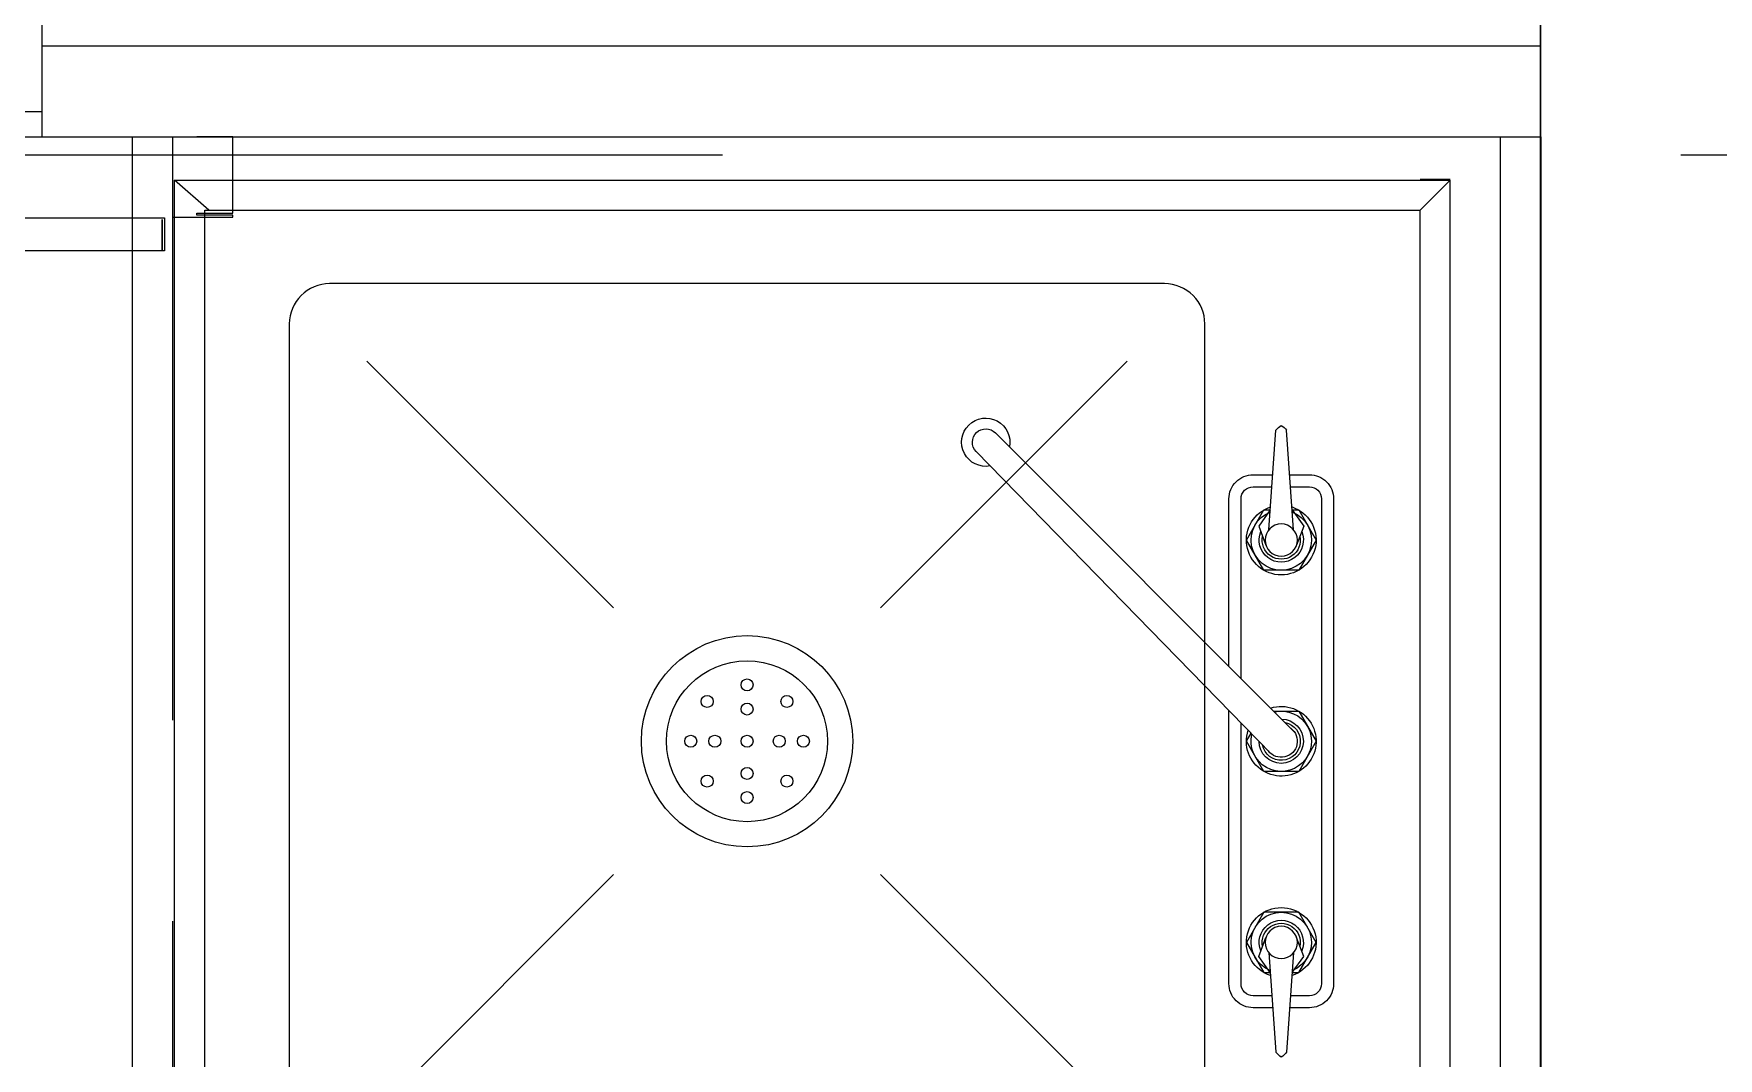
# Model space of a CAD drawing. Header units: millimetres. Extents: x 12325263 to 13848842, y -1463133 to 573208.
# Drawn here: x 12568848 to 12569685, y -835315 to -834806 of the extents above; entities that cross this region are included whole.
import ezdxf
from ezdxf.xclip import XClip

# ---------------------------------------------------------------- set-up
doc = ezdxf.new("R2010")
doc.units = ezdxf.units.MM
doc.header["$LTSCALE"] = 1000
doc.header["$XCLIPFRAME"] = 0
doc.linetypes.add('DASH', pattern=[0.35, 0.25, -0.1])
doc.linetypes.add('HIDDEN', pattern=[9.525, 6.35, -3.175])
for name, color, linetype in [('A-WALL', 5, 'Continuous'), ('fur202301', 252, 'Continuous'), ('WALL', 5, 'Continuous'), ('WALL-SHATCH', 8, 'Continuous'), ('建筑-楼板开洞', 251, 'Continuous')]:
    doc.layers.add(name, color=color, linetype=linetype)

# ---------------------------------------------------------------- blocks, each defined once
blk = doc.blocks.new('adgshg13-A$C7F010FC0')
at = {"layer": 'WALL-SHATCH'}
h = blk.add_hatch(color=256, dxfattribs=at)
h.dxf.hatch_style = 1
h.paths.add_polyline_path([(-60384.17, -16880.9), (-763.16, 197.48), (12587.62, -13153.3), (12587.62, -157996.02), (-162964.85, -188820.43), (-171262.38, -180522.9), (-171262.38, -31310.9), (-150707.19, -10755.71), (-131860.08, -7980.9), (-99162.38, -7980.9), (-99162.38, -4980.9), (-76620.43, -4980.9), (-70107.65, -16880.9)], flags=16)
h.paths.add_polyline_path([(-60091.23, -16380.9), (-646.88, 646.88), (12987.62, -12987.62), (12987.62, -158331.9), (-163100.58, -189250.38), (-171662.38, -180688.59), (-171662.38, -31145.21), (-150777.9, -10260.73), (-131896.69, -7480.9), (-99562.38, -7480.9), (-99562.38, -4580.9), (-76365.55, -4580.9), (-69907.51, -16380.9)])
blk = doc.blocks.new('A$C4C7A72D3')
at = {"layer": 'WALL', "color": 1}
blk.add_blockref('adgshg13-A$C7F010FC0', (210433.01, 205503.57), dxfattribs=at)
blk = doc.blocks.new('asdgag02C')
at = {"layer": 'fur202301'}
for p, q in [((-115, 5.45), (-107, 11.21)), ((-107, 11.21), (-97.55, 7.62)), ((107, 11.21), (97.55, 7.62)), ((115, 5.45), (107, 11.21)), ((-105.1, 6.17), (-154.58, 2.61)), ((153.26, -142.08), (4.75, 6.44)), ((105.1, 6.17), (154.58, 2.61)), ((-105.1, -6.17), (-154.58, -2.61)), ((-115, -5.45), (-107, -11.21)), ((-107, -11.21), (-97.55, -7.62)), ((144.03, -151.64), (-6.27, -4.97)), ((107, -11.21), (97.55, -7.62)), ((105.1, -6.17), (154.58, -2.61)), ((115, -5.45), (107, -11.21))]:
    blk.add_line(p, q, dxfattribs=at)
for points in [[(132.5, 4.2), (132.5, 14, 0.414214), (120.5, 26), (-120.5, 26, 0.414214), (-132.5, 14), (-132.5, 4.2)], [(126.5, 4.63), (126.5, 14, 0.414214), (120.5, 20), (-120.5, 20, 0.414214), (-126.5, 14), (-126.5, 4.63)], [(-132.5, -4.2), (-132.5, -14, 0.414214), (-120.5, -26), (15.28, -26)], [(-126.5, -4.63), (-126.5, -14, 0.414214), (-120.5, -20), (9.13, -20)], [(31.19, -20), (120.5, -20, 0.414214), (126.5, -14), (126.5, -4.63)], [(37.19, -26), (120.5, -26, 0.414214), (132.5, -14), (132.5, -4.2)]]:
    blk.add_lwpolyline(points, format="xyb", dxfattribs=at)
for points in [[(-115, 5.45), (-115, 8.66), (-100, 17.32), (-85, 8.66), (-85, -8.66), (-100, -17.32), (-115, -8.66), (-115, -5.45)], [(15, -3.81), (15, 8.66), (0, 17.32), (-15, 8.66), (-15, -8.66), (0, -17.32), (4.01, -15)], [(115, 5.45), (115, 8.66), (100, 17.32), (85, 8.66), (85, -8.66), (100, -17.32), (115, -8.66), (115, -5.45)]]:
    blk.add_lwpolyline(points, dxfattribs=at)
for centre in [(-100, 0), (100, 0)]:
    blk.add_circle(centre, 8, dxfattribs=at)
for centre, radius, start, end in [((-100, 0), 17.32, 197.98729, 162.01271), ((0, 0), 17.32, 342.17468, 288.43066), ((100, 0), 17.32, 17.98729, 342.01271), ((-100, 0), 15, 201.63524, 158.36476), ((-100, 0), 11, 247.37981, 112.62019), ((-100, 0), 9.5, 258.04561, 101.95439), ((0, 0), 15, 346.82707, 283.7584), ((0, 0), 11, 0.98216, 269.52646), ((0, 0), 9.5, 11.37393, 259.04734), ((100, 0), 15, 21.63524, 338.36476), ((100, 0), 11, 67.37981, 292.62019), ((100, 0), 9.5, 78.04561, 281.95439), ((-150.23, -3.85), 7.79, 123.98167, 150.40409), ((0, 0), 8, 36.41474, 232.95908), ((150.23, -3.85), 7.79, 29.59591, 56.01833), ((-150.23, 3.85), 7.79, 209.59591, 236.01833), ((150.23, 3.85), 7.79, 303.98167, 330.40409), ((148.65, -146.86), 12, 169.33414, 101.37154), ((148.65, -146.86), 6.65, 226.01338, 46.01338)]:
    blk.add_arc(centre, radius, start, end, dxfattribs=at)
blk = doc.blocks.new('asdgag波混去水-B')
at = {"layer": 'fur202301'}
for centre, radius in [((0, 0), 52.5), ((0, 0), 40), ((0, 28), 3), ((-19.8, 19.8), 3), ((0, 16), 3), ((19.8, 19.8), 3), ((-28, 0), 3), ((-16, 0), 3), ((0, 0), 3), ((16, 0), 3), ((28, 0), 3), ((0, -16), 3), ((-19.8, -19.8), 3), ((0, -28), 3), ((19.8, -19.8), 3)]:
    blk.add_circle(centre, radius, dxfattribs=at)
blk = doc.blocks.new('*U1658')
at = {"lineweight": 25}
for p, q in [((-529.33, -20), (600, -20)), ((579, -60), (579, -45))]:
    blk.add_line(p, q, dxfattribs=at)
at = {"lineweight": 9}
for p, q in [((20.5, -45), (578.5, -45)), ((563.5, -60), (578.5, -45)), ((35.5, -60), (563.5, -60)), ((233.18, -328.18), (110.57, -205.57)), ((365.82, -328.18), (488.43, -205.57)), ((233.18, -460.82), (110.57, -583.43)), ((365.82, -460.82), (488.43, -583.43)), ((563.5, -661.99), (578.5, -679))]:
    blk.add_line(p, q, dxfattribs=at)
at = {"linetype": 'DASH', "lineweight": 9}
blk.add_line((560, -680), (41, -680), dxfattribs=at)
at = {"lineweight": 25}
blk.add_lwpolyline([(-529.33, -700), (600, -700), (600, 0), (-529.33, 0)], close=True, dxfattribs=at)
at = {"lineweight": 9}
for points in [[(20.5, -45), (20.5, -679), (578.5, -679), (578.5, -45)], [(35.5, -60), (35.5, -664), (563.5, -664), (563.5, -60)], [(600, -680), (560, -680), (560, -650), (561, -650), (561, -668), (562, -668), (562, -650), (600, -650), (600, -668)]]:
    blk.add_lwpolyline(points, dxfattribs=at)
at = {"lineweight": 25}
blk.add_lwpolyline([(92, -167), (507, -167, -0.414214), (527, -187), (527, -602, -0.414214), (507, -622), (92, -622, -0.414214), (72, -602), (72, -187, -0.414214)], format="xyb", close=True, dxfattribs=at)
blk.add_lwpolyline([(543.25, -1202.27), (559.76, -1202.27), (559.76, -684), (543.25, -684), (543.25, -685.13), (558.91, -685.13), (543.25, -685.13), (543.25, -1200.8), (558.63, -1200.8)], dxfattribs=at)
at = {"linetype": 'DASH', "lineweight": 9}
blk.add_arc((557.64, -684.86), 516.14, 179.90435, 268.40279, dxfattribs=at)
at = {"layer": 'fur202301', "lineweight": 25}
blk.add_blockref('asdgag02C', (299.5, -129), dxfattribs=at)
at = {"layer": 'fur202301', "lineweight": 9, "xscale": -1, "rotation": 90.00000000000136}
blk.add_blockref('asdgag波混去水-B', (299.5, -394.5), dxfattribs=at)
blk = doc.blocks.new('asdgag2019061912090910327')
at = {"lineweight": 0}
for p, q in [((0, 0), (720.02, 0)), ((0, -815), (0, 0)), ((0, 0), (720.02, 0)), ((45, 0), (45, -13.2)), ((45, 0), (45, -745))]:
    blk.add_line(p, q, dxfattribs=at)
at = {"color": 1, "linetype": 'HIDDEN', "lineweight": 0, "ltscale": 200}
blk.add_line((720.02, -745), (0, -745), dxfattribs=at)
at = {"color": 1, "linetype": 'HIDDEN', "lineweight": 0, "ltscale": 100}
blk.add_line((12.5, -798.68), (12.5, -745), dxfattribs=at)
blk = doc.blocks.new('sdfgsdffhg')
at = {"layer": 'fur202301', "xscale": -1, "rotation": 270}
for name, p in [('asdgag2019061912090910327', (-11486.83, 39199.89)), ('*U1658', (-11486.83, 38599.89))]:
    blk.add_blockref(name, p, dxfattribs=at)

msp = doc.modelspace()

# ---------------------------------------------------------------- block references
ref = msp.add_blockref('A$C4C7A72D3', (12385714.85, -906209.52), dxfattribs=dict(rotation=350.041249254255))
XClip(ref).set_block_clipping_path([(223442.8584877662, 85923.1187333744), (220542.7961432356, 85923.1422391906), (220542.8579492103, 89292.823275506), (211526.9150355905, 89292.8101311298), (210631.4331447985, 94392.8080583527), (206113.3685902953, 94392.8025418455), (206001.4315187763, 95030.3127344656), (204376.2826588508, 94744.9613686837), (203364.4570056833, 100506.9030052917), (197947.3947122637, 99555.7482674252), (192482.3428474721, 130679.4765393781), (190118.7804593667, 130264.4504016289), (191623.4071957469, 121695.6427078634), (177046.6486519482, 119136.2011700841), (175707.6223907359, 126760.8483765714), (173902.988371335, 128026.4039125028), (169528.3854461554, 127258.2903269802), (169070.0967394859, 129868.3614864857), (163308.2517458182, 128856.6693391807), (163766.52659606, 126246.6171700556), (159679.1795131005, 125528.9180921423), (170669.6888374612, 62935.797914044), (167222.1989369914, 62330.4650948944), (167939.7759490944, 58243.6808593175), (171386.9528796654, 58848.2912487988), (172857.0656793863, 50477.0032648193), (165962.5026008021, 49266.4230898353), (168037.7813034765, 37447.1796448426), (140649.9584970828, 32638.2390106404), (115387.9799239188, 28202.5781787895), (95598.7254695911, 140907.4332163476), (226939.476109907, 163968.8668500402), (240128.6952811591, 88852.8973128139)])

# ---------------------------------------------------------------- next in the draw order: hatches: boundary and pattern name
at = {"layer": '建筑-楼板开洞'}
h = msp.add_hatch(dxfattribs=at)
h.set_pattern_fill('DASH', color=256, scale=500)
h.set_pattern_definition([(0, (0, 0), (476.25, 476.25), [476.25, -476.25])])
h.paths.add_polyline_path([(12597696.74, -842386.79), (12590696.81, -842386.9), (12590697.07, -843986.79), (12595796.81, -843986.85), (12595797.07, -849736.85), (12588796.81, -849736.79), (12588796.81, -851936.79), (12564896.81, -851936.79), (12564896.81, -816186.79), (12568846.81, -816186.79), (12568846.81, -816040), (12568846.81, -807536.79), (12574696.83, -807536.8), (12574696.77, -810386.79), (12575896.81, -810386.79), (12579055.23, -810386.78), (12580496.91, -811828.21), (12580696.91, -819086.85), (12595696.92, -819086.72), (12595696.9, -812786.79), (12597696.66, -812786.79)])

# ---------------------------------------------------------------- next in the draw order: block references
msp.add_blockref('sdfgsdffhg', (12581083.9, -874056.8, 0))

# ---------------------------------------------------------------- next in the draw order: linework, layer by layer
at = {"layer": 'A-WALL'}
msp.add_line((12569596.81, -834136.79), (12569596.81, -836536.79), dxfattribs=at)

doc.saveas('drawing.dxf')
